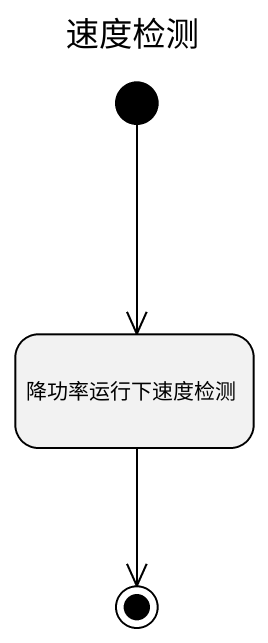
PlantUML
@startuml
title 速度检测
hide empty description
state 降功率运行下速度检测
[*] --> 降功率运行下速度检测
降功率运行下速度检测 --> [*]
@enduml
